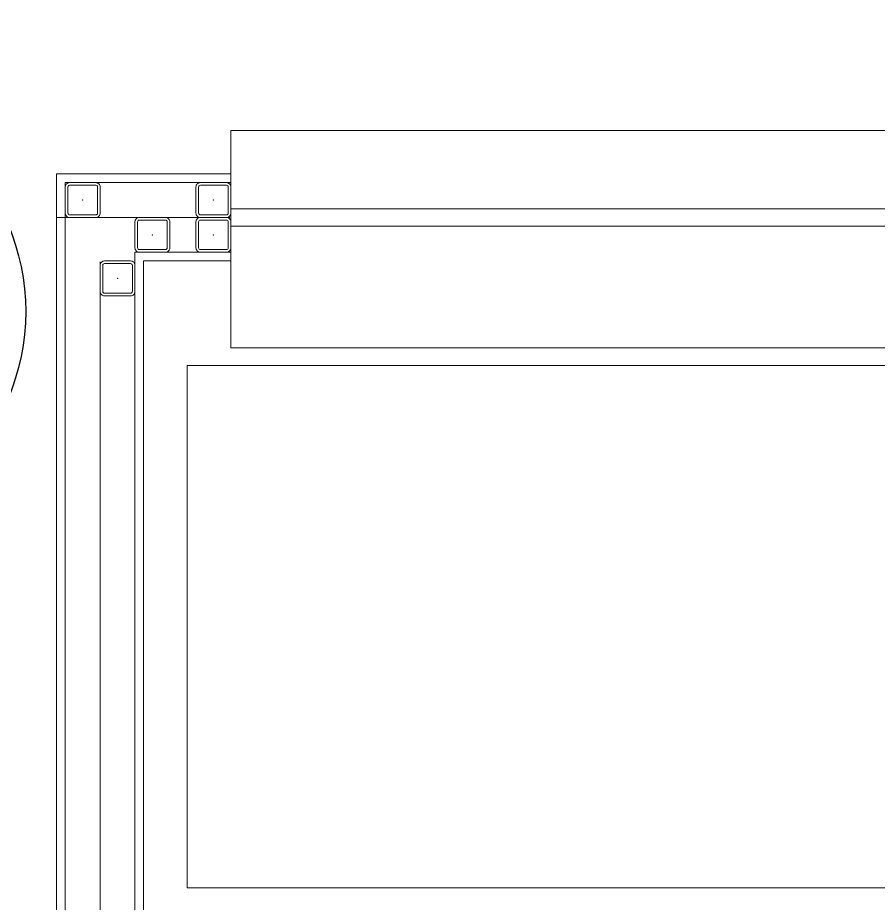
# Model space of a CAD drawing. Extents: x -1286 to 34975, y -230 to 6637.
# Drawn here: x 3594.4 to 3693.2, y 1270.7 to 1372.4 of the extents above; entities that cross this region are included whole.
import ezdxf

# ---------------------------------------------------------------- set-up
doc = ezdxf.new("R2010")
doc.units = 0
doc.header["$LTSCALE"] = 20
doc.layers.get('0').update_dxf_attribs({"color": 9, "lineweight": 9})
for name, color, linetype, lineweight in [('05', 9, 'Continuous', 9), ('06D', 9, 'Continuous', 9), ('10', 9, 'Continuous', 9), ('11', 9, 'Continuous', 9), ('12', 9, 'Continuous', 9), ('15', 9, 'Continuous', 9), ('33', 9, 'BATTING', 9), ('E-DAHİLİ DOME KAMERA', 7, 'Continuous', 30)]:
    doc.layers.add(name, color=color, linetype=linetype, lineweight=lineweight)
doc.linetypes.add('BATTING', pattern='A,0.0001,-0.1,[134,ltypeshp.shx,S=0.1,R=0,X=-0.1,Y=0],-0.2,[134,ltypeshp.shx,S=0.1,R=180,X=0.1,Y=0],-0.1', length=0.4001)

# ---------------------------------------------------------------- blocks, each defined once
blk = doc.blocks.new('p-birim')
blk.add_lwpolyline([(0, 0), (1, 0), (1, 1), (0, 1)], close=True)
blk = doc.blocks.new('Prf-40x40')
for points in [[(1.5, -2), (-1.5, -2, -0.414214), (-2, -1.5), (-2, 1.5, -0.414214), (-1.5, 2), (1.5, 2, -0.414214), (2, 1.5), (2, -1.5, -0.414214)], [(1.5, -1.7), (-1.5, -1.7, -0.414214), (-1.7, -1.5), (-1.7, 1.5, -0.414214), (-1.5, 1.7), (1.5, 1.7, -0.414214), (1.7, 1.5), (1.7, -1.5, -0.414214)]]:
    blk.add_lwpolyline(points, format="xyb", close=True)
blk.add_point((0, 0))
blk = doc.blocks.new('100_DAHİLİ DOME KAMERA')
at = {"layer": 'E-DAHİLİ DOME KAMERA', "color": 4}
for p, q in [((-1.936, 0.715), (-1.936, -0.689)), ((0.82, 0.715), (-1.936, 0.715)), ((0.82, -0.689), (0.82, 0.715)), ((0.82, 0.294), (2.131, 0.668)), ((2.131, 0.668), (2.131, -0.643)), ((0.82, -0.268), (2.131, -0.643)), ((-1.936, -0.689), (0.82, -0.689))]:
    blk.add_line(p, q, dxfattribs=at)
at = {"layer": 'E-DAHİLİ DOME KAMERA', "color": 4, "linetype": 'Continuous'}
blk.add_circle((0, 0), 2.566, dxfattribs=at)

msp = doc.modelspace()

# ---------------------------------------------------------------- linework, layer by layer
at = {"layer": '06D'}
for points in [[(3615.34, 1349.5), (3602.33, 1349.5)], [(3603.83, 1342.5), (3603.83, 1199.47)]]:
    msp.add_lwpolyline(points, dxfattribs=at)
at = {"layer": '11'}
for points in [[(3598.83, 1354.5), (3618.84, 1354.5), (3618.84, 1353.5), (3599.83, 1353.5), (3599.83, 1197.47), (3598.83, 1197.47)], [(3607.83, 1345.5), (3618.84, 1345.5), (3618.84, 1344.5), (3608.83, 1344.5), (3608.83, 1197.47), (3607.83, 1197.47)]]:
    msp.add_lwpolyline(points, close=True, dxfattribs=at)
at = {"layer": '12'}
msp.add_lwpolyline([(3618.84, 1349.5), (3618.84, 1359.5), (4013.84, 1359.5), (4013.84, 1334.5), (3618.84, 1334.5), (3618.84, 1349.5)], close=True, dxfattribs=at)
at = {"layer": '15'}
msp.add_lwpolyline([(3618.84, 1350.5), (4013.84, 1350.5), (4013.84, 1348.5), (3618.84, 1348.5)], close=True, dxfattribs=at)
at = {"layer": '33', "ltscale": 0.3}
for points in [[(3598.83, 1349.5), (3618.74, 1349.5)], [(3603.83, 1197.47), (3603.83, 1344.4)]]:
    msp.add_lwpolyline(points, dxfattribs=at)

# ---------------------------------------------------------------- block references
at = {"layer": '05', "xscale": 60, "yscale": 400, "rotation": 270}
msp.add_blockref('p-birim', (3613.84, 1332.5), dxfattribs=at)
at = {"layer": '10', "xscale": -1}
for p, rotation in [((3601.83, 1351.5), 180), ((3616.84, 1351.5), 180), ((3609.83, 1347.5), 180), ((3616.84, 1347.5), 180), ((3605.83, 1342.5), 270)]:
    msp.add_blockref('Prf-40x40', p, dxfattribs=dict(at, rotation=rotation))
at = {"layer": 'E-DAHİLİ DOME KAMERA', "xscale": 10, "yscale": 10, "zscale": 10, "rotation": 246.5044691456866}
msp.add_blockref('100_DAHİLİ DOME KAMERA', (3569.62, 1338.69), dxfattribs=at)

doc.saveas('drawing.dxf')
